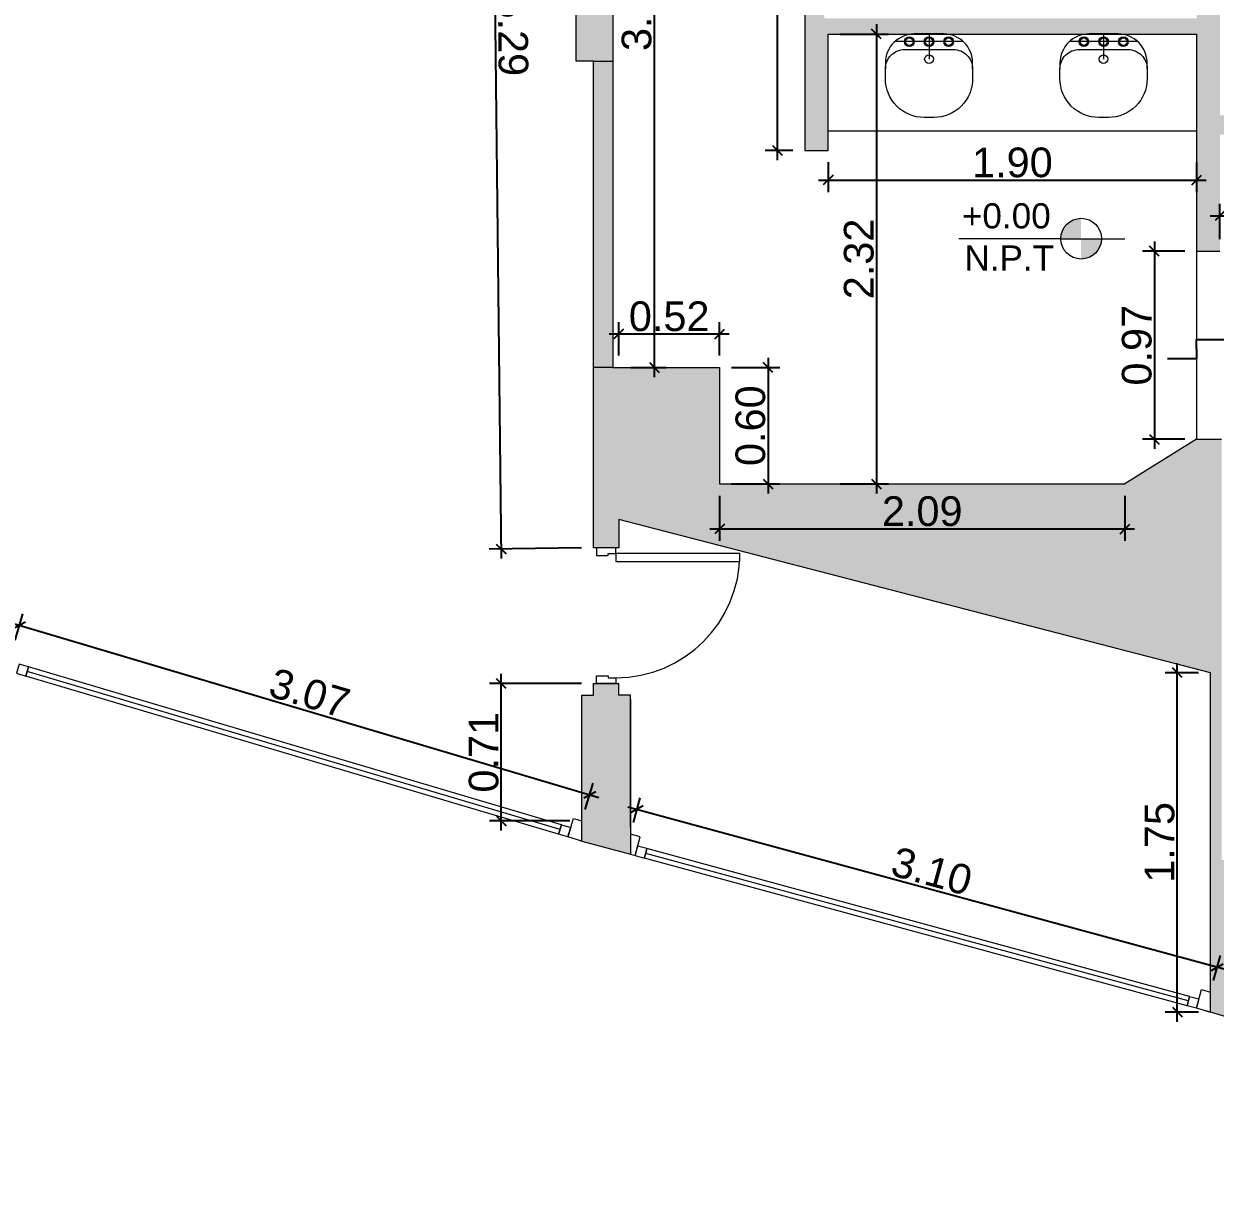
# Model space of a CAD drawing. Header units: metres. Extents: x -68 to 2267, y 0 to 1370.
# Drawn here: x 189.26 to 195.4, y 190.25 to 196.3 of the extents above; entities that cross this region are included whole.
import ezdxf

# ---------------------------------------------------------------- set-up
doc = ezdxf.new("R2010")
doc.units = ezdxf.units.M
doc.set_wipeout_variables(frame=1)
doc.linetypes.add('HIDDEN2', pattern=[4.7625, 3.175, -1.5875])
for name, color, linetype, lineweight in [('00- Contornos', 250, 'Continuous', 9), ('00-Textos cotas y niveles', 5, 'Continuous', 5), ('2', 7, 'Continuous', 20), ('A-Vista 2', 253, 'Continuous', 9), ('ARQ-Niveles', 251, 'Continuous', 9)]:
    doc.layers.add(name, color=color, linetype=linetype, lineweight=lineweight)
for name, color, linetype, lineweight, true_color in [('A-Corte 1', 7, 'Continuous', 15, 0x000000), ('A-Mobiliario', 7, 'Continuous', 9, 0x000000), ('A-Vista 1', 7, 'Continuous', 9, 0x000000)]:
    doc.layers.add(name, color=color, linetype=linetype, lineweight=lineweight, true_color=true_color)
doc.styles.add('Arial', font='arial.ttf')
doc.dimstyles.new('Diagonal_-_2_mm_Arial_azul', dxfattribs={"dimscale": 0.3048, "dimtxt": 0.153039, "dimasz": 0.492126, "dimexe": 0.061516, "dimexo": 0.061516, "dimgap": 0.012303, "dimtad": 1, "dimrnd": 0.01, "dimzin": 0, "dimdsep": 46, "dimtxsty": 'Arial', "dimblk1": 'OBLIQUE', "dimblk2": 'OBLIQUE', "dimsah": 1, "dimcen": 0.09, "dimdle": 0.061516, "dimazin": 0, "dimtfac": 1, "dimtdec": 4, "dimtix": 1, "dimtmove": 0, "dimatfit": 3, "dimfxl": 1, "dimtvp": 1, "dimtolj": 1, "dimtzin": 0, "dimarcsym": 2})

# ---------------------------------------------------------------- blocks, each defined once
blk = doc.blocks.new('*U41')
at = {"layer": '2'}
h = blk.add_hatch(dxfattribs=at)
h.set_pattern_fill('ANGLE', color=256)
h.set_pattern_definition([(0, (-0.92, -0.1), (0, 6.985), [5.08, -1.905]), (90, (-0.92, -0.1), (-6.985, 4e-16), [5.08, -1.905])])
h.paths.add_polyline_path([(0.185, 2.1092), (0.3506, 2.1092), (0.3506, 1.9621), (0.185, 1.9621)])
blk.add_wipeout([(0, -0.0496), (-0.7, -0.0496), (-0.7, 0.03), (0, 0.03)]).dxf.layer = 'A-Vista 1'
at = {"layer": 'A-Vista 1'}
for points in [[(-0.67, -0.0496), (-0.7, -0.0496), (-0.7, 0.0504), (-0.66, 0.0504), (-0.66, -0.0096), (-0.67, -0.0096)], [(-0.03, -0.0496), (0, -0.0496), (0, 0.0504), (-0.04, 0.0504), (-0.04, -0.0096), (-0.03, -0.0096)]]:
    blk.add_lwpolyline(points, close=True, dxfattribs=at)
for points in [[(-0.7, -0.0496), (-0.7, 0.025)], [(0, -0.0496), (0, 0.025)]]:
    blk.add_lwpolyline(points, dxfattribs=at)
at = {"layer": 'A-Vista 1', "linetype": 'HIDDEN2', "lineweight": 0}
blk.add_arc((-0.03, -0.0496), 0.64, 180, 270, dxfattribs=at)
blk.add_wipeout([(-0.07, -0.0496), (-0.07, -0.6896), (-0.03, -0.6896), (-0.03, -0.0496)]).dxf.layer = 'A-Vista 1'
at = {"layer": 'A-Vista 1'}
blk.add_lwpolyline([(-0.07, -0.0496), (-0.07, -0.6896), (-0.03, -0.6896), (-0.03, -0.0496)], close=True, dxfattribs=at)
blk = doc.blocks.new('lavadero')
blk.add_lwpolyline([(2304.562, 1365.192), (2304.592, 1365.192, 0.414214), (2304.742, 1365.342), (2304.742, 1365.492, 0.414214), (2304.592, 1365.642), (2304.562, 1365.642)], format="xyb")
at = {"layer": 'A-Mobiliario'}
for p, q in [((2304.7026, 1365.2402), (2304.7026, 1365.5939)), ((2304.742, 1365.417), (2304.612, 1365.417))]:
    blk.add_line(p, q, dxfattribs=at)
blk.add_lwpolyline([(2304.562, 1365.192), (2304.5113, 1365.192, -0.414214), (2304.3113, 1365.392), (2304.3113, 1365.442, -0.414214), (2304.5113, 1365.642), (2304.562, 1365.642, -0.414214), (2304.662, 1365.542), (2304.662, 1365.292, -0.414214)], format="xyb", close=True, dxfattribs=at)
for centre, radius in [((2304.7026, 1365.5187), 0.025), ((2304.7026, 1365.5187), 0.0192), ((2304.612, 1365.417), 0.0225), ((2304.7026, 1365.417), 0.025), ((2304.7026, 1365.417), 0.0192), ((2304.7026, 1365.3153), 0.025), ((2304.7026, 1365.3153), 0.0192)]:
    blk.add_circle(centre, radius, dxfattribs=at)
blk = doc.blocks.new('_Oblique')
at = {"color": 0, "linetype": 'ByBlock', "lineweight": -2}
blk.add_line((-0.5, -0.5), (0.5, 0.5), dxfattribs=at)
blk = doc.blocks.new('*D202')
at = {"layer": '00-Textos cotas y niveles', "color": 0, "lineweight": -2, "transparency": 16777216}
for p, q in [((189.2114, 193.1222), (189.2516, 193.2576)), ((189.1862, 193.2128), (192.222, 192.3113)), ((192.1514, 192.2491), (192.1916, 192.3845))]:
    blk.add_line(p, q, dxfattribs=at)
at = {"layer": 'Defpoints', "color": 0, "transparency": 16777216}
for p in [(189.1939, 193.0632), (192.1741, 192.3255), (192.1339, 192.1901)]:
    blk.add_point(p, dxfattribs=at)
at = {"layer": '00-Textos cotas y niveles', "color": 0, "lineweight": -2, "transparency": 16777216, "xscale": 0.05, "yscale": 0.05, "zscale": 0.05}
for p, rotation in [((189.2341, 193.1986), 163.4600373516185), ((192.1741, 192.3255), 343.4600373516184)]:
    blk.add_blockref('_Oblique', p, dxfattribs=dict(at, rotation=rotation))
at = {"layer": '00-Textos cotas y niveles', "color": 0, "transparency": 16777216, "insert": (190.7299, 192.8488), "char_height": 0.15304, "attachment_point": 5, "rotation": 343.46004, "style": 'Arial'}
blk.add_mtext('\\A1;3.07', dxfattribs=at)
blk = doc.blocks.new('*D203')
at = {"layer": '00-Textos cotas y niveles', "color": 0, "lineweight": -2, "transparency": 16777216}
for p, q in [((192.4001, 192.181), (192.4351, 192.3096)), ((192.3707, 192.2634), (195.4584, 191.423)), ((195.3913, 191.3669), (195.4263, 191.4955))]:
    blk.add_line(p, q, dxfattribs=at)
at = {"layer": 'Defpoints', "color": 0, "transparency": 16777216}
for p in [(192.3839, 192.1217), (195.4102, 191.4361), (195.3751, 191.3075)]:
    blk.add_point(p, dxfattribs=at)
at = {"layer": '00-Textos cotas y niveles', "color": 0, "lineweight": -2, "transparency": 16777216, "xscale": 0.05, "yscale": 0.05, "zscale": 0.05}
for p, rotation in [((192.4189, 192.2503), 164.7735420923802), ((195.4102, 191.4361), 344.7735420923802)]:
    blk.add_blockref('_Oblique', p, dxfattribs=dict(at, rotation=rotation))
at = {"layer": '00-Textos cotas y niveles', "color": 0, "transparency": 16777216, "insert": (193.9383, 191.9305), "char_height": 0.15304, "attachment_point": 5, "rotation": 344.77354, "style": 'Arial'}
blk.add_mtext('\\A1;3.10', dxfattribs=at)
blk = doc.blocks.new('*D220')
at = {"layer": '00-Textos cotas y niveles', "color": 0, "lineweight": -2, "transparency": 16777216}
for p, q in [((191.6572, 198.9329), (191.7183, 193.5429)), ((192.0724, 198.8876), (191.5962, 198.8822)), ((192.1324, 193.5976), (191.6562, 193.5922))]:
    blk.add_line(p, q, dxfattribs=at)
at = {"layer": 'Defpoints', "color": 0, "transparency": 16777216}
for p in [(192.1339, 198.8883), (191.7177, 193.5929), (192.1939, 193.5983)]:
    blk.add_point(p, dxfattribs=at)
at = {"layer": '00-Textos cotas y niveles', "color": 0, "lineweight": -2, "transparency": 16777216, "xscale": 0.05, "yscale": 0.05, "zscale": 0.05}
for p, rotation in [((191.6577, 198.8829), 90.6498297479149), ((191.7177, 193.5929), 270.6498297479149)]:
    blk.add_blockref('_Oblique', p, dxfattribs=dict(at, rotation=rotation))
at = {"layer": '00-Textos cotas y niveles', "color": 0, "transparency": 16777216, "insert": (191.7782, 196.2389), "char_height": 0.15304, "attachment_point": 5, "rotation": 270.64983, "style": 'Arial'}
blk.add_mtext('\\A1;5.29', dxfattribs=at)
blk = doc.blocks.new('*D221')
at = {"layer": '00-Textos cotas y niveles', "color": 0, "lineweight": -2, "transparency": 16777216}
for p, q in [((191.7183, 192.1401), (191.7183, 192.9483)), ((192.1324, 192.8983), (191.6568, 192.8983)), ((192.0724, 192.1901), (191.6568, 192.1901))]:
    blk.add_line(p, q, dxfattribs=at)
at = {"layer": 'Defpoints', "color": 0, "transparency": 16777216}
for p in [(191.7183, 192.8983), (192.1939, 192.8983), (192.1339, 192.1901)]:
    blk.add_point(p, dxfattribs=at)
at = {"layer": '00-Textos cotas y niveles', "color": 0, "lineweight": -2, "transparency": 16777216, "xscale": 0.05, "yscale": 0.05, "zscale": 0.05}
for p, rotation in [((191.7183, 192.8983), 90), ((191.7183, 192.1901), 270)]:
    blk.add_blockref('_Oblique', p, dxfattribs=dict(at, rotation=rotation))
at = {"layer": '00-Textos cotas y niveles', "color": 0, "transparency": 16777216, "insert": (191.6279, 192.5442), "char_height": 0.15304, "attachment_point": 5, "rotation": 90, "style": 'Arial'}
blk.add_mtext('\\A1;0.71', dxfattribs=at)
blk = doc.blocks.new('*D222')
at = {"layer": '00-Textos cotas y niveles', "color": 0, "lineweight": -2, "transparency": 16777216}
for p, q in [((195.2038, 191.1543), (195.2038, 193.0043)), ((195.3136, 192.9543), (195.1423, 192.9543)), ((195.3136, 191.2043), (195.1423, 191.2043))]:
    blk.add_line(p, q, dxfattribs=at)
at = {"layer": 'Defpoints', "color": 0, "transparency": 16777216}
for p in [(195.2038, 192.9543), (195.3751, 192.9543), (195.3751, 191.2043)]:
    blk.add_point(p, dxfattribs=at)
at = {"layer": '00-Textos cotas y niveles', "color": 0, "lineweight": -2, "transparency": 16777216, "xscale": 0.05, "yscale": 0.05, "zscale": 0.05}
for p, rotation in [((195.2038, 192.9543), 90), ((195.2038, 191.2043), 270)]:
    blk.add_blockref('_Oblique', p, dxfattribs=dict(at, rotation=rotation))
at = {"layer": '00-Textos cotas y niveles', "color": 0, "transparency": 16777216, "insert": (195.1133, 192.0793), "char_height": 0.15304, "attachment_point": 5, "rotation": 90, "style": 'Arial'}
blk.add_mtext('\\A1;1.75', dxfattribs=at)
blk = doc.blocks.new('*D236')
at = {"layer": '00-Textos cotas y niveles', "color": 0, "lineweight": -2, "transparency": 16777216}
for p, q in [((193.141, 198.2583), (193.141, 195.5983)), ((193.2224, 198.2083), (193.0794, 198.2083)), ((193.2224, 195.6483), (193.0794, 195.6483))]:
    blk.add_line(p, q, dxfattribs=at)
at = {"layer": 'Defpoints', "color": 0, "transparency": 16777216}
for p in [(193.2839, 198.2083), (193.141, 195.6483), (193.2839, 195.6483)]:
    blk.add_point(p, dxfattribs=at)
at = {"layer": '00-Textos cotas y niveles', "color": 0, "lineweight": -2, "transparency": 16777216, "xscale": 0.05, "yscale": 0.05, "zscale": 0.05}
for p, rotation in [((193.141, 198.2083), 90), ((193.141, 195.6483), 270)]:
    blk.add_blockref('_Oblique', p, dxfattribs=dict(at, rotation=rotation))
at = {"layer": '00-Textos cotas y niveles', "color": 0, "transparency": 16777216, "insert": (193.0505, 196.9283), "char_height": 0.15304, "attachment_point": 5, "rotation": 90, "style": 'Arial'}
blk.add_mtext('\\A1;2.56', dxfattribs=at)
blk = doc.blocks.new('*D237')
at = {"layer": '00-Textos cotas y niveles', "color": 0, "lineweight": -2, "transparency": 16777216}
for p, q in [((192.507, 198.2586), (192.507, 194.4783)), ((192.3854, 198.2086), (192.5685, 198.2086)), ((192.3854, 194.5283), (192.5685, 194.5283))]:
    blk.add_line(p, q, dxfattribs=at)
at = {"layer": 'Defpoints', "color": 0, "transparency": 16777216}
for p in [(192.3239, 198.2086), (192.3239, 194.5283), (192.507, 194.5283)]:
    blk.add_point(p, dxfattribs=at)
at = {"layer": '00-Textos cotas y niveles', "color": 0, "lineweight": -2, "transparency": 16777216, "xscale": 0.05, "yscale": 0.05, "zscale": 0.05}
for p, rotation in [((192.507, 198.2086), 90), ((192.507, 194.5283), 270)]:
    blk.add_blockref('_Oblique', p, dxfattribs=dict(at, rotation=rotation))
at = {"layer": '00-Textos cotas y niveles', "color": 0, "transparency": 16777216, "insert": (192.4165, 196.3685), "char_height": 0.15304, "attachment_point": 5, "rotation": 90, "style": 'Arial'}
blk.add_mtext('\\A1;3.68', dxfattribs=at)
blk = doc.blocks.new('*D238')
at = {"layer": '00-Textos cotas y niveles', "color": 0, "lineweight": -2, "transparency": 16777216}
for p, q in [((192.3239, 194.5898), (192.3239, 194.7628)), ((192.8439, 194.5898), (192.8439, 194.7628)), ((192.2739, 194.7013), (192.8939, 194.7013))]:
    blk.add_line(p, q, dxfattribs=at)
at = {"layer": 'Defpoints', "color": 0, "transparency": 16777216}
for p in [(192.8439, 194.7013), (192.3239, 194.5283), (192.8439, 194.5283)]:
    blk.add_point(p, dxfattribs=at)
at = {"layer": '00-Textos cotas y niveles', "color": 0, "lineweight": -2, "transparency": 16777216, "xscale": 0.05, "yscale": 0.05, "zscale": 0.05, "rotation": 180}
blk.add_blockref('_Oblique', (192.3239, 194.7013), dxfattribs=at)
at = {"layer": '00-Textos cotas y niveles', "color": 0, "lineweight": -2, "transparency": 16777216, "xscale": 0.05, "yscale": 0.05, "zscale": 0.05}
blk.add_blockref('_Oblique', (192.8439, 194.7013), dxfattribs=at)
at = {"layer": '00-Textos cotas y niveles', "color": 0, "transparency": 16777216, "insert": (192.5839, 194.7917), "char_height": 0.15304, "attachment_point": 5, "style": 'Arial'}
blk.add_mtext('\\A1;0.52', dxfattribs=at)
blk = doc.blocks.new('*D239')
at = {"layer": '00-Textos cotas y niveles', "color": 0, "lineweight": -2, "transparency": 16777216}
for p, q in [((193.0938, 194.5783), (193.0938, 193.8783)), ((192.9054, 194.5283), (193.1553, 194.5283)), ((192.9054, 193.9283), (193.1553, 193.9283))]:
    blk.add_line(p, q, dxfattribs=at)
at = {"layer": 'Defpoints', "color": 0, "transparency": 16777216}
for p in [(192.8439, 194.5283), (192.8439, 193.9283), (193.0938, 193.9283)]:
    blk.add_point(p, dxfattribs=at)
at = {"layer": '00-Textos cotas y niveles', "color": 0, "lineweight": -2, "transparency": 16777216, "xscale": 0.05, "yscale": 0.05, "zscale": 0.05}
for p, rotation in [((193.0938, 194.5283), 90), ((193.0938, 193.9283), 270)]:
    blk.add_blockref('_Oblique', p, dxfattribs=dict(at, rotation=rotation))
at = {"layer": '00-Textos cotas y niveles', "color": 0, "transparency": 16777216, "insert": (193.0034, 194.2283), "char_height": 0.15304, "attachment_point": 5, "rotation": 90, "style": 'Arial'}
blk.add_mtext('\\A1;0.60', dxfattribs=at)
blk = doc.blocks.new('*D240')
at = {"layer": '00-Textos cotas y niveles', "color": 0, "lineweight": -2, "transparency": 16777216}
for p, q in [((192.8439, 193.8668), (192.8439, 193.6345)), ((194.9339, 193.8668), (194.9339, 193.6345)), ((192.7939, 193.696), (194.9839, 193.696))]:
    blk.add_line(p, q, dxfattribs=at)
at = {"layer": 'Defpoints', "color": 0, "transparency": 16777216}
for p in [(192.8439, 193.9283), (194.9339, 193.9283), (194.9339, 193.696)]:
    blk.add_point(p, dxfattribs=at)
at = {"layer": '00-Textos cotas y niveles', "color": 0, "lineweight": -2, "transparency": 16777216, "xscale": 0.05, "yscale": 0.05, "zscale": 0.05, "rotation": 180}
blk.add_blockref('_Oblique', (192.8439, 193.696), dxfattribs=at)
at = {"layer": '00-Textos cotas y niveles', "color": 0, "lineweight": -2, "transparency": 16777216, "xscale": 0.05, "yscale": 0.05, "zscale": 0.05}
blk.add_blockref('_Oblique', (194.9339, 193.696), dxfattribs=at)
at = {"layer": '00-Textos cotas y niveles', "color": 0, "transparency": 16777216, "insert": (193.8889, 193.7865), "char_height": 0.15304, "attachment_point": 5, "style": 'Arial'}
blk.add_mtext('\\A1;2.09', dxfattribs=at)
blk = doc.blocks.new('*D241')
at = {"layer": '00-Textos cotas y niveles', "color": 0, "lineweight": -2, "transparency": 16777216}
for p, q in [((193.4039, 195.5868), (193.4039, 195.4332)), ((195.3039, 195.5868), (195.3039, 195.4332)), ((193.3539, 195.4947), (195.3539, 195.4947))]:
    blk.add_line(p, q, dxfattribs=at)
at = {"layer": 'Defpoints', "color": 0, "transparency": 16777216}
for p in [(193.4039, 195.6483), (195.3039, 195.6483), (195.3039, 195.4947)]:
    blk.add_point(p, dxfattribs=at)
at = {"layer": '00-Textos cotas y niveles', "color": 0, "lineweight": -2, "transparency": 16777216, "xscale": 0.05, "yscale": 0.05, "zscale": 0.05, "rotation": 180}
blk.add_blockref('_Oblique', (193.4039, 195.4947), dxfattribs=at)
at = {"layer": '00-Textos cotas y niveles', "color": 0, "lineweight": -2, "transparency": 16777216, "xscale": 0.05, "yscale": 0.05, "zscale": 0.05}
blk.add_blockref('_Oblique', (195.3039, 195.4947), dxfattribs=at)
at = {"layer": '00-Textos cotas y niveles', "color": 0, "transparency": 16777216, "insert": (194.3539, 195.5852), "char_height": 0.15304, "attachment_point": 5, "style": 'Arial'}
blk.add_mtext('\\A1;1.90', dxfattribs=at)
blk = doc.blocks.new('*D242')
at = {"layer": '00-Textos cotas y niveles', "color": 0, "lineweight": -2, "transparency": 16777216}
for p, q in [((193.6529, 196.2983), (193.6529, 193.8783)), ((193.4654, 196.2483), (193.7144, 196.2483)), ((193.4654, 193.9283), (193.7144, 193.9283))]:
    blk.add_line(p, q, dxfattribs=at)
at = {"layer": 'Defpoints', "color": 0, "transparency": 16777216}
for p in [(193.4039, 196.2483), (193.4039, 193.9283), (193.6529, 193.9283)]:
    blk.add_point(p, dxfattribs=at)
at = {"layer": '00-Textos cotas y niveles', "color": 0, "lineweight": -2, "transparency": 16777216, "xscale": 0.05, "yscale": 0.05, "zscale": 0.05}
for p, rotation in [((193.6529, 196.2483), 90), ((193.6529, 193.9283), 270)]:
    blk.add_blockref('_Oblique', p, dxfattribs=dict(at, rotation=rotation))
at = {"layer": '00-Textos cotas y niveles', "color": 0, "transparency": 16777216, "insert": (193.5624, 195.0883), "char_height": 0.15304, "attachment_point": 5, "rotation": 90, "style": 'Arial'}
blk.add_mtext('\\A1;2.32', dxfattribs=at)
blk = doc.blocks.new('*D243')
at = {"layer": '00-Textos cotas y niveles', "color": 0, "lineweight": -2, "transparency": 16777216}
for p, q in [((195.2424, 195.1283), (195.0248, 195.1283)), ((195.0863, 195.1783), (195.0863, 194.1083)), ((195.2424, 194.1583), (195.0248, 194.1583))]:
    blk.add_line(p, q, dxfattribs=at)
at = {"layer": 'Defpoints', "color": 0, "transparency": 16777216}
for p in [(195.3039, 195.1283), (195.0863, 194.1583), (195.3039, 194.1583)]:
    blk.add_point(p, dxfattribs=at)
at = {"layer": '00-Textos cotas y niveles', "color": 0, "lineweight": -2, "transparency": 16777216, "xscale": 0.05, "yscale": 0.05, "zscale": 0.05}
for p, rotation in [((195.0863, 195.1283), 90), ((195.0863, 194.1583), 270)]:
    blk.add_blockref('_Oblique', p, dxfattribs=dict(at, rotation=rotation))
at = {"layer": '00-Textos cotas y niveles', "color": 0, "transparency": 16777216, "insert": (194.9958, 194.6433), "char_height": 0.15304, "attachment_point": 5, "rotation": 90, "style": 'Arial'}
blk.add_mtext('\\A1;0.97', dxfattribs=at)
blk = doc.blocks.new('*D249')
at = {"layer": '00-Textos cotas y niveles', "color": 0, "lineweight": -2, "transparency": 16777216}
for p, q in [((195.4239, 195.1898), (195.4239, 195.3728)), ((197.3639, 195.1898), (197.3639, 195.3728)), ((195.3739, 195.3113), (197.4139, 195.3113))]:
    blk.add_line(p, q, dxfattribs=at)
at = {"layer": 'Defpoints', "color": 0, "transparency": 16777216}
for p in [(197.3639, 195.3113), (195.4239, 195.1283), (197.3639, 195.1283)]:
    blk.add_point(p, dxfattribs=at)
at = {"layer": '00-Textos cotas y niveles', "color": 0, "lineweight": -2, "transparency": 16777216, "xscale": 0.05, "yscale": 0.05, "zscale": 0.05, "rotation": 180}
blk.add_blockref('_Oblique', (195.4239, 195.3113), dxfattribs=at)
at = {"layer": '00-Textos cotas y niveles', "color": 0, "lineweight": -2, "transparency": 16777216, "xscale": 0.05, "yscale": 0.05, "zscale": 0.05}
blk.add_blockref('_Oblique', (197.3639, 195.3113), dxfattribs=at)
at = {"layer": '00-Textos cotas y niveles', "color": 0, "transparency": 16777216, "insert": (196.3939, 195.4018), "char_height": 0.15304, "attachment_point": 5, "style": 'Arial'}
blk.add_mtext('\\A1;1.94', dxfattribs=at)

msp = doc.modelspace()

# ---------------------------------------------------------------- hatches: boundary and pattern name
at = {"transparency": 33554483}
h = msp.add_hatch(color=256, dxfattribs=at)
h.dxf.hatch_style = 1
h.paths.add_polyline_path([(198.5249, 200.1283), (190.7239, 200.1283), (190.7239, 201.2783), (189.1139, 201.2783), (183.8539, 201.2783), (183.8539, 200.0783), (182.5939, 200.0783), (182.5939, 194.9553), (182.9139, 194.8583), (182.9139, 195.7583), (182.7939, 195.7583), (182.7939, 199.7183), (182.8439, 199.7183), (182.8439, 199.9183), (185.8439, 199.9183), (185.8439, 199.8483), (186.0239, 199.8483), (186.0239, 199.9183), (186.1739, 199.9183), (186.1739, 199.9785), (186.1739, 199.9785), (186.1739, 200.0783), (184.0539, 200.0783), (184.0539, 201.0783), (189.1139, 201.0783), (190.5239, 201.0783), (190.5239, 200.0783), (190.3639, 200.0783), (190.3639, 199.9283), (193.9639, 199.9283), (193.9639, 199.7783), (194.0939, 199.7783), (194.0939, 199.9283), (195.2839, 199.9283), (195.3039, 197.5883), (195.4339, 197.5883), (195.4339, 199.8583), (196.1639, 199.8583), (196.1639, 199.7383), (196.3939, 199.7383), (196.3939, 199.9183), (197.3639, 199.9183), (197.3639, 198.5183), (197.4939, 198.5183), (197.4939, 199.9183), (198.3939, 199.9183), (198.3939, 196.9083), (198.3839, 196.4583), (198.3839, 195.1583), (197.4939, 195.1583), (197.4939, 196.5583), (197.3639, 196.5583), (197.3639, 195.8283), (195.4239, 195.8283), (195.4239, 196.5783), (195.3039, 196.5783), (195.3039, 196.3283), (193.3839, 196.3283), (193.3839, 198.7983), (194.0939, 198.7983), (194.0939, 198.9583), (193.9639, 198.9583), (193.2839, 198.9583), (193.2839, 198.3083), (193.2539, 198.3083), (193.2539, 198.2083), (193.2839, 198.2083), (193.2839, 195.6483), (193.4039, 195.6483), (193.4039, 196.2483), (195.3039, 196.2483), (195.3039, 195.1283), (195.4239, 195.1283), (195.4239, 195.7283), (197.3639, 195.7283), (197.3639, 195.0283), (198.3639, 195.0283), (198.3639, 194.4783), (196.6139, 194.4783), (196.6139, 194.3583), (197.7739, 194.3583), (197.7739, 192.8583), (196.3139, 192.8583), (196.3139, 192.2683), (196.4339, 192.2683), (196.4339, 192.6302), (198.0049, 192.6302), (198.0049, 191.3102), (198.3249, 191.3102), (198.3249, 190.3102), (198.5249, 190.2495)])
h.paths.add_polyline_path([(189.1239, 198.8883), (189.2139, 198.8883), (189.2139, 199.0083), (189.1139, 199.0083), (188.9139, 199.0083), (188.9139, 198.4083), (185.9139, 198.4083), (185.9139, 198.2683), (186.8139, 198.2683), (186.8139, 197.7683), (186.9539, 197.7683), (186.9539, 198.2483), (189.0139, 198.2483), (189.0139, 197.0683), (189.1239, 197.0683)], flags=17)
h.paths.add_polyline_path([(188.7349, 197.0683), (186.9539, 197.0683), (186.8139, 197.0683), (186.7349, 197.0683), (186.7349, 196.8888), (186.7349, 196.3183), (186.8349, 196.3183), (186.8349, 196.8583), (188.7349, 196.8583)], flags=17)
h.paths.add_polyline_path([(186.0139, 196.9383), (186.0439, 196.9383), (186.0439, 197.0683), (186.0139, 197.0683), (186.0139, 197.3683), (185.9139, 197.3683), (185.9139, 194.7183), (185.7839, 194.7183), (185.7839, 193.9883), (186.0139, 193.9186)], flags=17)
h.paths.add_polyline_path([(189.1939, 193.7283), (189.1239, 193.7283), (189.1239, 196.7183), (188.9349, 196.7183), (188.9349, 196.3183), (188.9349, 193.7683), (188.8849, 193.7683), (188.8849, 193.0483), (189.1939, 192.9583)], flags=17)
h.paths.add_polyline_path([(192.3839, 192.8383), (192.3239, 192.8383), (192.3239, 192.8983), (192.1939, 192.8983), (192.1939, 192.8383), (192.1339, 192.8383), (192.1339, 192.1583), (192.1339, 192.0863), (192.3839, 192.0183)], flags=17)
h.paths.add_polyline_path([(197.3639, 195.8349), (197.3639, 196.3967)], flags=17)
h = msp.add_hatch(color=256, dxfattribs=at)
h.dxf.hatch_style = 1
h.paths.add_polyline_path([(192.2939, 196.1083), (192.1939, 196.1083), (192.1939, 194.5283), (192.2939, 194.5283)])
h.paths.add_polyline_path([(192.1339, 199.0083), (190.0339, 199.0083), (190.0339, 198.8883), (192.1339, 198.8883)])
h.paths.add_polyline_path([(192.2939, 198.6883), (192.1939, 198.6883), (192.1939, 196.4083), (192.2939, 196.4083), (192.2939, 198.2083)])
h = msp.add_hatch(color=256, dxfattribs=at)
h.dxf.hatch_style = 1
h.paths.add_polyline_path([(195.4327, 194.1583), (195.3039, 194.1583), (194.9339, 193.9283), (192.8439, 193.9283), (192.8439, 194.5283), (192.2939, 194.5283), (192.1939, 194.5283), (192.1939, 193.5983), (192.3239, 193.5983), (192.3239, 193.7446), (195.3751, 192.9543), (195.3751, 191.2043), (195.4727, 191.1748), (195.4727, 191.9883), (195.4327, 191.9883)])
at = {"layer": '00- Contornos', "true_color": 0x939598}
h = msp.add_hatch(color=252, dxfattribs=at)
h.dxf.hatch_style = 1
h.paths.add_polyline_path([(192.2939, 199.0083), (192.1339, 199.0083), (192.1339, 198.8883), (192.1339, 198.6883), (192.1939, 198.6883), (192.2939, 198.6883)])
h.paths.add_polyline_path([(192.2939, 196.4083), (192.1939, 196.4083), (192.1039, 196.4083), (192.1039, 196.1083), (192.1939, 196.1083), (192.2939, 196.1083)])
at = {"layer": 'ARQ-Niveles'}
h = msp.add_hatch(color=256, dxfattribs=at)
h.paths.add_polyline_path([(194.7082, 195.0877, 0.414214), (194.8132, 195.1927), (194.7082, 195.1927)])
h.paths.add_polyline_path([(194.6032, 195.1927), (194.7082, 195.1927), (194.7082, 195.2977, 0.414214)])

# ---------------------------------------------------------------- linework, layer by layer
for points in [[(195.3039, 194.6233), (195.3039, 194.6733), (195.4539, 194.6733)], [(195.3039, 194.6233), (195.3039, 194.5733), (195.1539, 194.5733)]]:
    msp.add_lwpolyline(points)
at = {"layer": 'A-Corte 1'}
for p, q in [((192.2939, 198.2083), (192.2939, 194.5283)), ((193.2839, 198.2083), (193.2839, 195.6483)), ((193.4039, 195.6483), (193.4039, 196.2483)), ((193.4039, 196.2483), (195.3039, 196.2483)), ((195.3039, 196.2483), (195.3039, 195.1283)), ((192.1939, 196.1083), (192.2939, 196.1083)), ((193.4039, 195.7483), (195.3039, 195.7483)), ((193.2839, 195.6483), (193.4039, 195.6483)), ((195.3039, 195.1283), (195.4239, 195.1283)), ((192.2939, 194.5283), (192.1939, 194.5283)), ((192.2939, 194.5283), (192.8439, 194.5283)), ((192.8439, 194.5283), (192.8439, 193.9283)), ((195.3039, 194.1583), (194.9339, 193.9283)), ((195.3039, 194.1583), (195.4327, 194.1583)), ((192.8439, 193.9283), (194.9339, 193.9283)), ((192.1339, 192.0863), (192.3839, 192.0183))]:
    msp.add_line(p, q, dxfattribs=at)
for points in [[(195.3751, 192.9543), (192.3239, 193.7446), (192.3239, 193.5983), (192.1939, 193.5983), (192.1939, 196.1083), (192.1039, 196.1083), (192.1039, 196.4083), (192.1939, 196.4083), (192.1939, 198.6883), (192.1339, 198.6883), (192.1339, 198.8883), (190.0339, 198.8883), (190.0339, 199.0083), (192.2939, 199.0083), (192.2939, 198.2083)], [(195.4727, 191.9883), (195.4727, 191.1748), (195.3751, 191.2043), (195.3751, 192.9543)], [(192.1339, 192.1583), (192.1339, 192.8383), (192.1939, 192.8383), (192.1939, 192.8983)], [(192.1939, 192.8983), (192.3239, 192.8983)], [(192.3839, 192.1583), (192.3839, 192.8383), (192.3239, 192.8383), (192.3239, 192.8983)], [(192.3839, 192.8183), (192.3839, 192.0183)], [(192.1339, 192.0863), (192.1339, 192.1583)]]:
    msp.add_lwpolyline(points, dxfattribs=at)
at = {"layer": 'A-Vista 1'}
for p, q in [((189.2801, 192.9851), (189.2659, 192.9372)), ((192.0283, 192.1697), (189.2801, 192.985)), ((192.014, 192.1216), (189.2658, 192.9369)), ((192.0212, 192.1458), (189.2729, 192.961)), ((192.0283, 192.1696), (192.014, 192.1216)), ((192.4695, 192.047), (192.4563, 191.9988)), ((195.2677, 191.2853), (192.4694, 192.0469)), ((195.2545, 191.2369), (192.4563, 191.9986)), ((195.2611, 191.2613), (192.4628, 192.0228)), ((195.2676, 191.2852), (195.2545, 191.2369))]:
    msp.add_line(p, q, dxfattribs=at)
for points in [[(189.2321, 192.9992), (189.2179, 192.9512), (189.2658, 192.9369), (189.2801, 192.985)], [(192.0762, 192.1554), (192.062, 192.1074), (192.014, 192.1216), (192.0283, 192.1697)], [(192.4212, 192.0601), (192.408, 192.0117), (192.4563, 191.9986), (192.4694, 192.0469)], [(195.3159, 191.2721), (195.3028, 191.2238), (195.2545, 191.2369), (195.2677, 191.2853)]]:
    msp.add_lwpolyline(points, close=True, dxfattribs=at)
for points in [[(192.11, 192.0934), (192.1339, 192.0863), (192.062, 192.1074), (192.0904, 192.2031), (192.1339, 192.1901)], [(192.3839, 192.0183), (192.408, 192.0117), (192.4342, 192.108), (192.3839, 192.1217)], [(195.351, 191.2109), (195.3751, 191.2043), (195.3028, 191.2238), (195.329, 191.3201), (195.3751, 191.3075)]]:
    msp.add_lwpolyline(points, dxfattribs=at)
at = {"layer": 'A-Vista 2'}
msp.add_lwpolyline([(195.3039, 195.1283), (195.3039, 194.1583)], dxfattribs=at)
at = {"layer": 'ARQ-Niveles'}
for q in [(194.0782, 195.1927), (194.9332, 195.1927)]:
    msp.add_line((194.6032, 195.1927), q, dxfattribs=at)
msp.add_circle((194.7082, 195.1927), 0.105, dxfattribs=at)

# ---------------------------------------------------------------- block references
at = {"layer": 'A-Vista 1', "rotation": 90.00006590177469}
for p in [(1559.3436, -2108.4921), (1560.2436, -2108.4921)]:
    msp.add_blockref('lavadero', p, dxfattribs=at)

# ---------------------------------------------------------------- texts
at = {"layer": 'ARQ-Niveles', "style": 'Arial'}
for s, p in [('+0.00', (194.0933, 195.2457)), ('N.P.T', (194.1062, 195.0283))]:
    msp.add_text(s, height=0.12966, dxfattribs=at).set_placement(p)

# ---------------------------------------------------------------- dimensions: what is measured, and where the dimension line sits
at = {"layer": '00-Textos cotas y niveles'}
for base, p1, p2, picture, middle in [((192.507, 194.5283), (192.3239, 198.2086), (192.3239, 194.5283), '*D237', (192.4165, 196.3685)), ((193.141, 195.6483), (193.2839, 198.2083), (193.2839, 195.6483), '*D236', (193.0505, 196.9283)), ((193.6529, 193.9283), (193.4039, 196.2483), (193.4039, 193.9283), '*D242', (193.5624, 195.0883)), ((195.0863, 194.1583), (195.3039, 195.1283), (195.3039, 194.1583), '*D243', (194.9958, 194.6433)), ((195.2038, 192.9543), (195.3751, 191.2043), (195.3751, 192.9543), '*D222', (195.1133, 192.0793))]:
    dim = msp.add_linear_dim(base=base, p1=p1, p2=p2, angle=90, dimstyle='Diagonal_-_2_mm_Arial_azul', override={"dimscale": 1, "dimasz": 0.05, "dimpost": '<>', "dimdle": 0.05, "dimtdec": 2}, dxfattribs=at)
    dim.commit()
    dim.dimension.update_dxf_attribs({"geometry": picture, "text_midpoint": middle})
for base, p1, p2, picture, middle in [((195.3039, 195.4947), (193.4039, 195.6483), (195.3039, 195.6483), '*D241', (194.3539, 195.5852)), ((197.3639, 195.3113), (195.4239, 195.1283), (197.3639, 195.1283), '*D249', (196.3939, 195.4018)), ((192.8439, 194.7013), (192.3239, 194.5283), (192.8439, 194.5283), '*D238', (192.5839, 194.7917))]:
    dim = msp.add_linear_dim(base=base, p1=p1, p2=p2, dimstyle='Diagonal_-_2_mm_Arial_azul', override={"dimscale": 1, "dimasz": 0.05, "dimpost": '<>', "dimdle": 0.05, "dimtdec": 2}, dxfattribs=at)
    dim.commit()
    dim.dimension.update_dxf_attribs({"geometry": picture, "text_midpoint": middle})
dim = msp.add_aligned_dim(p1=(192.3839, 192.1217), p2=(195.3751, 191.3075), distance=0.1333, dimstyle='Diagonal_-_2_mm_Arial_azul', override={"dimscale": 1, "dimasz": 0.05, "dimpost": '<>', "dimdle": 0.05, "dimtdec": 2}, dxfattribs=at)
dim.commit()
dim.dimension.update_dxf_attribs({"geometry": '*D203', "text_midpoint": (193.9383, 191.9305)})

# ---------------------------------------------------------------- next in the draw order: block references
at = {"layer": 'A-Corte 1', "rotation": 90.00000000000001}
msp.add_blockref('*U41', (192.2589, 193.5983), dxfattribs=at)

# ---------------------------------------------------------------- next in the draw order: dimensions: what is measured, and where the dimension line sits
at = {"layer": '00-Textos cotas y niveles'}
for p1, p2, distance, picture, middle in [((192.1339, 198.8883), (192.1939, 193.5983), -0.4762, '*D220', (191.7782, 196.2389)), ((189.1939, 193.0632), (192.1339, 192.1901), 0.1412, '*D202', (190.7299, 192.8488))]:
    dim = msp.add_aligned_dim(p1=p1, p2=p2, distance=distance, dimstyle='Diagonal_-_2_mm_Arial_azul', override={"dimscale": 1, "dimasz": 0.05, "dimpost": '<>', "dimdle": 0.05, "dimtdec": 2}, dxfattribs=at)
    dim.commit()
    dim.dimension.update_dxf_attribs({"geometry": picture, "text_midpoint": middle})
for base, p1, p2, picture, middle in [((193.0938, 193.9283), (192.8439, 194.5283), (192.8439, 193.9283), '*D239', (193.0034, 194.2283)), ((191.7183, 192.8983), (192.1339, 192.1901), (192.1939, 192.8983), '*D221', (191.6279, 192.5442))]:
    dim = msp.add_linear_dim(base=base, p1=p1, p2=p2, angle=90, dimstyle='Diagonal_-_2_mm_Arial_azul', override={"dimscale": 1, "dimasz": 0.05, "dimpost": '<>', "dimdle": 0.05, "dimtdec": 2}, dxfattribs=at)
    dim.commit()
    dim.dimension.update_dxf_attribs({"geometry": picture, "text_midpoint": middle})
dim = msp.add_linear_dim(base=(194.9339, 193.696), p1=(192.8439, 193.9283), p2=(194.9339, 193.9283), dimstyle='Diagonal_-_2_mm_Arial_azul', override={"dimscale": 1, "dimasz": 0.05, "dimpost": '<>', "dimdle": 0.05, "dimtdec": 2}, dxfattribs=at)
dim.commit()
dim.dimension.update_dxf_attribs({"geometry": '*D240', "text_midpoint": (193.8889, 193.7865)})

doc.saveas('drawing.dxf')
